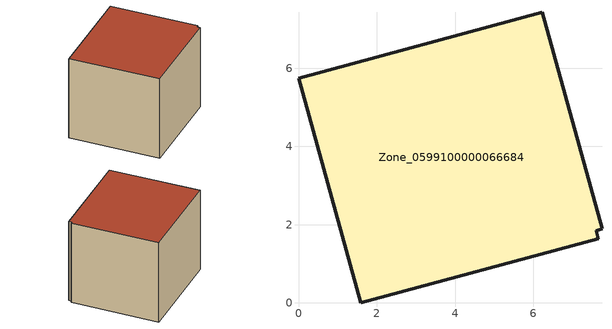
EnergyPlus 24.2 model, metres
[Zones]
Zone_0599100000066684
 floor ground (C_G): 7.75,1.89 7.61,1.84 7.65,1.65 1.59,0 0,5.75 6.23,7.43 z0
 wall outside (C_F): 7.75,1.89 6.23,7.43 0,5.75 1.59,0 7.65,1.65 7.61,1.84 7.75,1.89 z0:5.67
 roof outside (C_R): 7.61,1.84 7.75,1.89 6.23,7.43 0,5.75 1.59,0 7.65,1.65 z5.67
[BUILDING]
Pand.0599100000066684: North Axis=0; Terrain=City; Loads Convergence Tolerance Value=0.04; Temperature Convergence Tolerance Value=0.4; Solar Distribution=FullExterior; Maximum Number of Warmup Days=25; Minimum Number of Warmup Days=1
[Site:Location]
Rotterdam.The.Hague.AP_ZH_NLD Design_Conditions: Latitude=51.96; Longitude=4.45; Time Zone=1; Elevation=-4.5
[SITE:GROUNDTEMPERATURE:BUILDINGSURFACE]
18, 18, 18, 18, 18, 18, 18, 18, 18, 18, 18, 18
[MATERIAL] Thermal Absorptance=0.9; Solar Absorptance=0.7; Visible Absorptance=0.7
Name | Roughness | Thickness | Conductivity | Density | Specific Heat
G.TI.1946-1964 | MediumSmooth | 0.15 | 1 | 540 | 1210
F.TI.1946-1964 | Rough | 0.3 | 0.857143 | 1920 | 840
R.TI.1946-1964 | MediumRough | 0.2 | 0.277778 | 1500 | 1000
[CONSTRUCTION]
C_G: G.TI.1946-1964
C_F: F.TI.1946-1964
C_R: R.TI.1946-1964
[ZONE]
Zone_0599100000066684: Type=1; Multiplier=1; Ceiling Height=Autocalculate; Volume=Autocalculate; Floor Area=autocalculate; Part of Total Floor Area=Yes
[ZONEINFILTRATION:DESIGNFLOWRATE]
Infil_Zone_0599100000066684: Zone or ZoneList or Space or SpaceList=Zone_0599100000066684; Schedule=AlwaysOn; Design Flow Rate Calculation Method=Flow/Area; Flow Rate per Floor Area=0.003; Constant Term Coefficient=1; Temperature Term Coefficient=0; Velocity Term Coefficient=0; Velocity Squared Term Coefficient=0
[HVACTEMPLATE:ZONE:IDEALLOADSAIRSYSTEM]
Zone_0599100000066684: Maximum Heating Supply Air Temperature=50; Minimum Cooling Supply Air Temperature=13; Maximum Heating Supply Air Humidity Ratio=0.0156; Minimum Cooling Supply Air Humidity Ratio=0.0077; Heating Limit=NoLimit; Cooling Limit=NoLimit; Dehumidification Control Type=ConstantSensibleHeatRatio; Cooling Sensible Heat Ratio=0.7; Dehumidification Setpoint=60; Humidification Control Type=None; Humidification Setpoint=30; Outdoor Air Method=None; Outdoor Air Flow Rate per Person=0.00944; Outdoor Air Flow Rate per Zone Floor Area=0; Outdoor Air Flow Rate per Zone=0; Demand Controlled Ventilation Type=None; Outdoor Air Economizer Type=NoEconomizer; Heat Recovery Type=None; Sensible Heat Recovery Effectiveness=0.7; Latent Heat Recovery Effectiveness=0.65
[ZONECONTROL:THERMOSTAT]
ThermostatControl_Zone_0599100000066684: Zone or ZoneList=Zone_0599100000066684; Control Type Schedule=DualSetpointControlType; Control 1=Thermostat_Zone_0599100000066684; Temperature Difference Between Cutout And Setpoint=0
[THERMOSTATSETPOINT:DUALSETPOINT]
Thermostat_Zone_0599100000066684: Heating Setpoint Temperature Schedule=HeatingSetpoint_Zone_0599100000066684; Cooling Setpoint Temperature Schedule=CoolingSetpoint_Zone_0599100000066684
[SCHEDULE:COMPACT]
HeatingSetpoint_Zone_0599100000066684: Through: 12/31, For: AllDays, Until: 24:00, 21
CoolingSetpoint_Zone_0599100000066684: Through: 12/31, For: AllDays, Until: 24:00, 24
DualSetpointControlType: Through: 12/31, For: AllDays, Until: 24:00, 4
AlwaysOn: Through: 12/31, For: AllDays, Until: 24:00, 1
